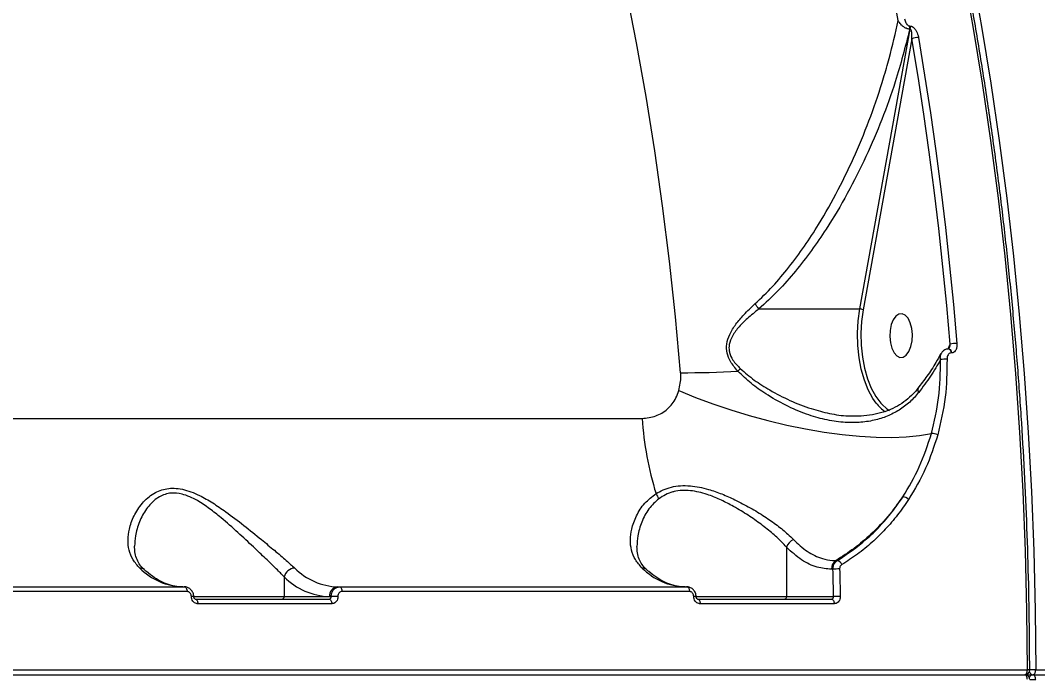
# Model space of a CAD drawing. Header units: millimetres. Extents: x -8327 to 9087, y -6583 to 5996.
# Drawn here: x 5336.9 to 5545.2, y 226.9 to 361.9 of the extents above; entities that cross this region are included whole.
import ezdxf

# ---------------------------------------------------------------- set-up
doc = ezdxf.new("R2010")
doc.units = ezdxf.units.MM
for name, color, linetype in [('DIKOM_ОБЪЕКТ', 7, 'Continuous'), ('DIKOM_РАЗМЕР_ЗОНА', 7, 'Continuous'), ('DIKOM_РАЗМЕР_ОБЪЕКТА', 7, 'Continuous')]:
    doc.layers.add(name, color=color, linetype=linetype)
doc.styles.add('style1', font='arial.ttf', dxfattribs={"width": 0.8})
doc.dimstyles.new('1-50', dxfattribs={"dimtxt": 300, "dimasz": 200, "dimexe": 100, "dimexo": 0, "dimgap": 100, "dimtad": 1, "dimtxsty": 'style1', "dimcen": 200, "dimclrd": 7, "dimclre": 7, "dimclrt": 7, "dimadec": 1, "dimazin": 2, "dimtfac": 1, "dimtmove": 0, "dimatfit": 2, "dimfxl": 0, "dimlwd": 25, "dimlwe": 18, "dimarcsym": 0})

# ---------------------------------------------------------------- blocks, each defined once
blk = doc.blocks.new('*D9')
at = {"layer": 'Defpoints', "color": 0, "transparency": 16777216}
for p in [(7087.37, 843.9), (-4957.59, 227.93), (7087.37, -4838.64)]:
    blk.add_point(p, dxfattribs=at)
at = {"layer": 'DIKOM_РАЗМЕР_ОБЪЕКТА', "color": 7, "lineweight": 18, "transparency": 16777216}
for p, q in [((7087.37, 843.9), (7087.37, -4938.64)), ((-4957.59, 227.93), (-4957.59, -4938.64))]:
    blk.add_line(p, q, dxfattribs=at)
at = {"layer": 'DIKOM_РАЗМЕР_ОБЪЕКТА', "color": 7, "lineweight": 25, "transparency": 16777216}
blk.add_line((-4757.59, -4838.64), (6887.37, -4838.64), dxfattribs=at)
at = {"layer": 'DIKOM_РАЗМЕР_ОБЪЕКТА', "color": 7, "transparency": 16777216}
for points in [[(-4757.59, -4805.31), (-4757.59, -4871.97), (-4957.59, -4838.64)], [(6887.37, -4805.31), (6887.37, -4871.97), (7087.37, -4838.64)]]:
    blk.add_solid(points, dxfattribs=at)
at = {"layer": 'DIKOM_РАЗМЕР_ОБЪЕКТА', "color": 7, "transparency": 16777216, "insert": (4098.94, -4585.47), "char_height": 300, "attachment_point": 5, "style": 'style1'}
blk.add_mtext('12040', dxfattribs=at)
blk = doc.blocks.new('*D12')
at = {"layer": 'Defpoints', "color": 0, "transparency": 16777216}
for p in [(-6501.58, 227.93), (9087.37, 227.93), (9087.37, -6483.3)]:
    blk.add_point(p, dxfattribs=at)
at = {"layer": 'DIKOM_РАЗМЕР_ЗОНА', "color": 7, "lineweight": 18, "transparency": 16777216}
for p, q in [((-6501.58, 227.93), (-6501.58, -6583.3)), ((9087.37, 227.93), (9087.37, -6583.3))]:
    blk.add_line(p, q, dxfattribs=at)
at = {"layer": 'DIKOM_РАЗМЕР_ЗОНА', "color": 7, "lineweight": 25, "transparency": 16777216}
blk.add_line((-6301.58, -6483.3), (8887.37, -6483.3), dxfattribs=at)
at = {"layer": 'DIKOM_РАЗМЕР_ЗОНА', "color": 7, "transparency": 16777216}
for points in [[(-6301.58, -6449.97), (-6301.58, -6516.64), (-6501.58, -6483.3)], [(8887.37, -6449.97), (8887.37, -6516.64), (9087.37, -6483.3)]]:
    blk.add_solid(points, dxfattribs=at)
at = {"layer": 'DIKOM_РАЗМЕР_ЗОНА', "color": 7, "transparency": 16777216, "insert": (2981.2, -6230.13), "char_height": 300, "attachment_point": 5, "style": 'style1'}
blk.add_mtext('15500', dxfattribs=at)

msp = doc.modelspace()

# ---------------------------------------------------------------- linework, layer by layer
at = {"layer": 'DIKOM_ОБЪЕКТ', "color": 7, "linetype": 'Continuous', "lineweight": 15}
for p, q in [((5518.981, 360.781), (5519.085, 360.781)), ((5508.741, 302.845), (5519.082, 360.134)), ((5519.082, 360.134), (5518.978, 360.134)), ((5519.422, 358.129), (5509.413, 302.68)), ((5488.073, 302.845), (5508.741, 302.845)), ((5526.842, 294.644), (5527.271, 295.613)), ((5527.512, 293.832), (5527.431, 293.832)), ((5164.172, 280.431), (5464.181, 280.431)), ((5493.748, 254.03), (5493.748, 243.929)), ((5503.878, 251.326), (5504.161, 251.326)), ((5390.888, 247.979), (5390.888, 243.929)), ((5503.246, 249.542), (5502.938, 249.542)), ((5299.35, 245.929), (5370.495, 245.929)), ((5401.87, 245.929), (5402.21, 245.929)), ((5402.21, 245.929), (5473.355, 245.929)), ((5371.009, 244.969), (5299.864, 244.969)), ((5372.341, 243.929), (5390.888, 243.929)), ((5390.888, 243.929), (5400.156, 243.929)), ((5400.156, 243.929), (5400.516, 243.929)), ((5473.869, 244.969), (5402.725, 244.969)), ((5475.201, 243.929), (5493.748, 243.929)), ((5493.748, 243.929), (5503.376, 243.929)), ((5372.686, 243.428), (5400.115, 243.428)), ((5400.63, 242.463), (5373.201, 242.463)), ((5475.546, 243.428), (5502.975, 243.428)), ((5503.49, 242.463), (5476.061, 242.463)), ((5127.665, 227.928), (5542.534, 227.928)), ((5128.18, 228.931), (5543.049, 228.931)), ((5542.534, 227.928), (5544.248, 227.928)), ((5544.248, 227.928), (5959.117, 227.928)), ((5544.763, 228.931), (5959.632, 228.931))]:
    msp.add_line(p, q, dxfattribs=at)
at = {"layer": 'DIKOM_ОБЪЕКТ', "color": 7, "linetype": 'Continuous', "lineweight": 15, "flags": 128}
for points in [[(5516.617, 361.944), (5515.131, 370.208), (5513.556, 378.411), (5511.893, 386.547), (5510.143, 394.615), (5508.307, 402.61), (5506.385, 410.528), (5504.378, 418.367), (5502.287, 426.123)], [(5543.049, 228.931), (5542.943, 241.118), (5542.654, 253.294), (5542.185, 265.449), (5541.533, 277.572), (5540.701, 289.654), (5539.688, 301.683), (5538.496, 313.65), (5537.125, 325.546), (5535.578, 337.358), (5533.855, 349.079), (5531.957, 360.698), (5529.886, 372.205)], [(5531.6, 372.205), (5533.671, 360.698), (5535.569, 349.079), (5537.292, 337.358), (5538.84, 325.546), (5540.21, 313.65), (5541.402, 301.683), (5542.415, 289.654), (5543.247, 277.572), (5543.899, 265.449), (5544.369, 253.294), (5544.657, 241.118), (5544.763, 228.931)], [(5472.067, 289.776), (5471.005, 301.244), (5469.763, 312.643), (5468.344, 323.964), (5466.746, 335.195), (5464.974, 346.327), (5463.027, 357.348), (5460.908, 368.249)], [(5520.769, 358.44), (5522.023, 350.746), (5523.199, 343.005), (5524.3, 335.223), (5525.323, 327.401), (5526.269, 319.542), (5527.137, 311.649), (5527.926, 303.726), (5528.637, 295.774)], [(5527.271, 295.613), (5526.562, 303.545), (5525.775, 311.45), (5524.909, 319.324), (5523.966, 327.164), (5522.945, 334.968), (5521.847, 342.731), (5520.673, 350.453), (5519.422, 358.129)], [(5512.119, 283.567), (5511.435, 284.531), (5510.483, 286.267), (5509.68, 288.266), (5509.044, 290.48), (5508.59, 292.857), (5508.329, 295.342), (5508.267, 297.874), (5508.406, 300.395), (5508.741, 302.845)], [(5509.413, 302.68), (5509.087, 300.304), (5508.953, 297.859), (5509.013, 295.404), (5509.266, 292.995), (5509.706, 290.689), (5510.323, 288.542), (5511.102, 286.604), (5512.025, 284.921), (5513.069, 283.531), (5513.296, 283.286)], [(5519.197, 295.138), (5519.442, 296.327), (5519.505, 297.602), (5519.38, 298.86), (5519.078, 299.998), (5518.623, 300.925), (5518.051, 301.565), (5517.41, 301.867), (5516.751, 301.806), (5516.128, 301.388), (5515.591, 300.645), (5515.183, 299.638), (5514.938, 298.449), (5514.875, 297.174), (5515, 295.916), (5515.302, 294.778), (5515.757, 293.851), (5516.329, 293.21), (5516.97, 292.908), (5517.629, 292.969), (5518.252, 293.388), (5518.789, 294.131), (5519.197, 295.138)], [(5526.925, 294.675), (5527.063, 294.637), (5527.197, 294.522), (5527.308, 294.339), (5527.388, 294.103), (5527.431, 293.832)], [(5526.992, 294.675), (5526.999, 294.675), (5527.004, 294.675)], [(5527.004, 294.675), (5527.144, 294.637), (5527.277, 294.522), (5527.389, 294.339), (5527.469, 294.103), (5527.512, 293.832)], [(5471.714, 286.134), (5475.095, 284.728), (5478.643, 283.395), (5482.324, 282.15), (5486.101, 281.004), (5489.938, 279.969), (5493.795, 279.055), (5497.635, 278.271), (5501.421, 277.625), (5505.114, 277.123), (5508.679, 276.771), (5512.079, 276.57), (5515.282, 276.525), (5518.256, 276.634), (5520.972, 276.898), (5523.402, 277.313)], [(5520.66, 286.561), (5520.661, 286.562), (5520.67, 286.574)], [(5513.296, 283.286), (5514.212, 282.469), (5514.853, 282.045)], [(5503.376, 243.929), (5503.362, 244.63), (5503.347, 245.332), (5503.332, 246.034), (5503.316, 246.735), (5503.299, 247.437), (5503.282, 248.139), (5503.264, 248.84), (5503.246, 249.542)], [(5504.618, 249.593), (5504.636, 248.89), (5504.654, 248.187), (5504.671, 247.484), (5504.688, 246.78), (5504.703, 246.077), (5504.719, 245.374), (5504.733, 244.67), (5504.748, 243.967)], [(5370.495, 245.929), (5370.592, 245.91), (5370.687, 245.856), (5370.774, 245.768), (5370.851, 245.65), (5370.915, 245.505), (5370.964, 245.339), (5370.996, 245.158), (5371.009, 244.969)], [(5402.21, 245.929), (5402.308, 245.91), (5402.402, 245.856), (5402.49, 245.768), (5402.567, 245.65), (5402.631, 245.505), (5402.679, 245.339), (5402.711, 245.158), (5402.725, 244.969)], [(5473.355, 245.929), (5473.452, 245.91), (5473.547, 245.856), (5473.634, 245.768), (5473.711, 245.65), (5473.776, 245.505), (5473.824, 245.339), (5473.856, 245.158), (5473.869, 244.969)], [(5372.686, 243.428), (5372.784, 243.41), (5372.879, 243.356), (5372.967, 243.267), (5373.044, 243.148), (5373.108, 243.002), (5373.156, 242.835), (5373.188, 242.653), (5373.201, 242.463)], [(5400.115, 243.428), (5400.214, 243.41), (5400.308, 243.356), (5400.396, 243.267), (5400.473, 243.148), (5400.537, 243.002), (5400.586, 242.835), (5400.617, 242.653), (5400.63, 242.463)], [(5475.546, 243.428), (5475.644, 243.41), (5475.739, 243.356), (5475.827, 243.267), (5475.904, 243.148), (5475.968, 243.002), (5476.016, 242.835), (5476.048, 242.653), (5476.061, 242.463)], [(5502.975, 243.428), (5503.074, 243.41), (5503.168, 243.356), (5503.256, 243.267), (5503.333, 243.148), (5503.397, 243.002), (5503.446, 242.835), (5503.477, 242.653), (5503.49, 242.463)], [(5542.534, 227.928), (5542.634, 227.948), (5542.731, 228.005), (5542.82, 228.098), (5542.899, 228.222), (5542.962, 228.374), (5543.01, 228.547), (5543.039, 228.735), (5543.049, 228.931)], [(5543.049, 226.926), (5543.039, 227.122), (5543.01, 227.31), (5542.962, 227.483), (5542.899, 227.635), (5542.82, 227.759), (5542.731, 227.852), (5542.634, 227.909), (5542.534, 227.928)], [(5544.248, 227.928), (5544.349, 227.948), (5544.445, 228.005), (5544.535, 228.098), (5544.613, 228.222), (5544.677, 228.374), (5544.724, 228.547), (5544.753, 228.735), (5544.763, 228.931)], [(5544.763, 226.926), (5544.753, 227.122), (5544.724, 227.31), (5544.677, 227.483), (5544.613, 227.635), (5544.535, 227.759), (5544.445, 227.852), (5544.349, 227.909), (5544.248, 227.928)]]:
    msp.add_lwpolyline(points, dxfattribs=at)
at = {"layer": 'DIKOM_ОБЪЕКТ', "color": 7, "linetype": 'Continuous', "lineweight": 15}
for centre, radius, start, end in [((5517.116, 360.464), 1.891, 349.9394, 9.63834), ((5517.22, 360.464), 1.891, 349.9394, 9.63834), ((5520.737, 355.506), 2.935, 89.36773, 116.61483), ((5480.319, 297.671), 9.322, 33.71345, 41.62355), ((5508.756, 301.458), 1.387, 61.72555, 90.61855), ((5528.593, 290.293), 5.481, 89.53883, 103.95223), ((5526.223, 287.775), 4.777, 85.32223, 101.35983), ((5471.641, 517.527), 227.752, 270.10713, 273.0544), ((5460.129, 314.013), 33.631, 314.67857, 315.90962), ((5521.405, 286.282), 0.795, 159.47806, 221.96973), ((5518.727, 288.646), 8.334, 217.54306, 234.95528), ((5531.537, 284.889), 67.503, 183.78702, 197.11646), ((5523.54, 274.608), 2.708, 64.71532, 92.9266), ((5464.788, 263.108), 2.943, 17.17422, 40.57959), ((5517.399, 262.484), 1.894, 45.10076, 85.18174), ((5496.168, 253.305), 2.527, 113.79153, 163.30805), ((5504.993, 249.598), 2.057, 122.8625, 181.5783), ((5503.83, 250.066), 1.303, 18.88914, 75.28162), ((5370.629, 259.042), 13.122, 224.8589, 267.92782), ((5361.361, 248.466), 1.32, 48.37784, 91.44703), ((5393.195, 247.416), 2.375, 93.66737, 166.28921), ((5400.654, 257.696), 13.777, 224.85775, 267.9299), ((5402.345, 259.043), 13.123, 224.86109, 267.9279), ((5464.224, 248.474), 1.312, 48.24164, 91.58323), ((5473.489, 259.042), 13.122, 224.85981, 267.92691), ((5504.569, 232.622), 16.971, 89.83705, 94.47155), ((5402.025, 244.061), 1.873, 94.72839, 184.07099), ((5372.035, 241.457), 2.514, 82.29374, 93.38158), ((5390.42, 243.896), 0.469, 274.79351, 3.99265), ((5401.84, 221.029), 22.938, 89.87975, 93.30833), ((5474.896, 241.492), 2.479, 82.21915, 93.45193), ((5493.28, 243.896), 0.469, 274.7589, 4.02726), ((5504.7, 221.017), 22.949, 89.88063, 93.30746), ((5542.534, 228.928), 1, 270, 0.07043), ((5542.534, 226.928), 1, 16.56023, 90), ((5543.203, 192.203), 36.729, 89.48442, 90.24093), ((5544.704, -131.752), 360.682, 89.99061, 90.20854), ((5544.289, 228.797), 0.87, 196.92596, 267.31152), ((5544.289, 227.06), 0.87, 92.6905, 163.07202), ((5542.534, 226.928), 1, 359.92957, 16.56023), ((5544.792, 655.348), 428.422, 269.83168, 269.99608)]:
    msp.add_arc(centre, radius, start, end, dxfattribs=at)
for points, knots in [([(5543.534, 228.93), (5543.527, 230.95), (5543.506, 236.81), (5543.348, 246.505), (5543.006, 258.003), (5542.499, 269.48), (5541.831, 280.925), (5541.001, 292.33), (5540.01, 303.687), (5538.859, 314.986), (5537.548, 326.221), (5536.079, 337.382), (5534.453, 348.46), (5532.671, 359.448), (5530.734, 370.337), (5528.643, 381.119), (5526.402, 391.787), (5524.009, 402.331), (5521.469, 412.744), (5518.782, 423.018), (5515.951, 433.146), (5512.977, 443.12), (5509.864, 452.932), (5506.612, 462.575), (5503.225, 472.042), (5499.706, 481.325), (5496.056, 490.418), (5492.278, 499.314), (5488.376, 508.007), (5484.352, 516.488), (5480.21, 524.754), (5475.95, 532.795), (5471.579, 540.609), (5467.098, 548.187), (5462.511, 555.524), (5457.821, 562.615), (5453.033, 569.455), (5448.148, 576.037), (5443.171, 582.358), (5438.106, 588.413), (5432.957, 594.196), (5427.727, 599.703), (5422.42, 604.93), (5417.041, 609.874), (5411.592, 614.529), (5406.08, 618.894), (5400.507, 622.963), (5394.877, 626.734), (5389.198, 630.209), (5383.468, 633.361), (5378.849, 635.7), (5376.129, 636.877), (5375.346, 637.215)], [0, 0, 0, 0, 0.010755, 0.031188, 0.0516214, 0.072055, 0.0924886, 0.1129222, 0.1333561, 0.15379, 0.1742242, 0.1946585, 0.2150931, 0.2355279, 0.2559631, 0.2763985, 0.2968343, 0.3172704, 0.3377069, 0.3581439, 0.3785814, 0.3990192, 0.4194576, 0.4398964, 0.460336, 0.4807759, 0.5012167, 0.5216578, 0.5420995, 0.5625418, 0.5829847, 0.6034285, 0.6238724, 0.6443171, 0.6647619, 0.6852074, 0.705653, 0.7260989, 0.7465444, 0.7669899, 0.7874346, 0.8078782, 0.8283208, 0.8487614, 0.8692005, 0.8896362, 0.9100692, 0.9304987, 0.9509233, 0.9713434, 0.9917581, 1, 1, 1, 1]), ([(5487.287, 303.863), (5488.513, 305.039), (5490.967, 307.392), (5494.308, 311.397), (5497.443, 315.646), (5500.864, 320.926), (5504.414, 327.233), (5507.958, 334.658), (5511.058, 342.313), (5513.255, 348.864), (5515.151, 355.408), (5516.034, 359.346), (5516.617, 361.944)], [0, 0, 0, 0, 0.0776012, 0.1552621, 0.2354691, 0.3156948, 0.4385181, 0.5613733, 0.6872826, 0.813199, 0.876762, 1, 1, 1, 1]), ([(5518.978, 360.134), (5518.87, 360.144), (5518.632, 360.165), (5518.207, 360.309), (5517.727, 360.577), (5517.195, 361.029), (5516.822, 361.513), (5516.664, 361.845), (5516.617, 361.944)], [0, 0, 0, 0, 0.1137903, 0.2493504, 0.4227632, 0.6135216, 0.8848381, 1, 1, 1, 1]), ([(5517.924, 362.24), (5517.991, 361.97), (5518.089, 361.576), (5518.373, 361.133), (5518.595, 360.914), (5518.805, 360.799), (5518.926, 360.786), (5518.981, 360.781)], [0, 0, 0, 0, 0.4300582, 0.6258608, 0.7881312, 0.9053467, 1, 1, 1, 1]), ([(5519.085, 360.781), (5519.171, 360.772), (5519.363, 360.752), (5519.695, 360.565), (5520.058, 360.206), (5520.476, 359.536), (5520.685, 358.906), (5520.761, 358.486), (5520.769, 358.44)], [0, 0, 0, 0, 0.09338808, 0.208801, 0.37210504, 0.5793401, 0.95365001, 1, 1, 1, 1]), ([(5518.978, 360.134), (5518.052, 356.532), (5516.454, 350.319), (5513.317, 341.629), (5510.067, 333.978), (5506.283, 326.446), (5502.48, 320.034), (5498.879, 314.764), (5495.603, 310.532), (5492.05, 306.469), (5489.398, 304.053), (5488.073, 302.845)], [0, 0, 0, 0, 0.1721643, 0.2969465, 0.4217214, 0.5495785, 0.6773936, 0.75695, 0.8364874, 0.9182775, 1, 1, 1, 1]), ([(5519.422, 358.129), (5519.428, 358.485), (5519.437, 359), (5519.357, 359.612), (5519.276, 359.919), (5519.194, 360.075), (5519.127, 360.127), (5519.097, 360.132), (5519.082, 360.134)], [0, 0, 0, 0, 0.4959002, 0.719775, 0.8702674, 0.9509715, 0.9759744, 1, 1, 1, 1]), ([(5483.776, 290.099), (5483.237, 290.738), (5482.298, 291.85), (5481.481, 293.797), (5481.395, 295.768), (5482.088, 297.802), (5483.363, 299.775), (5485.123, 301.836), (5486.517, 303.141), (5487.287, 303.863)], [0, 0, 0, 0, 0.149123, 0.259639, 0.3716716, 0.4987824, 0.6508233, 0.8069605, 1, 1, 1, 1]), ([(5488.073, 302.845), (5487.276, 302.202), (5485.855, 301.055), (5484.004, 299.242), (5482.673, 297.493), (5481.95, 295.773), (5481.933, 294.562), (5482.16, 293.477), (5482.803, 292.128), (5483.739, 291.171), (5484.285, 290.613)], [0, 0, 0, 0, 0.2010602, 0.358391, 0.5149377, 0.638498, 0.7217746, 0.7449558, 0.8512625, 1, 1, 1, 1]), ([(5528.637, 295.774), (5528.64, 295.523), (5528.645, 295.047), (5528.436, 294.453), (5528.139, 294.064), (5527.821, 293.863), (5527.606, 293.842), (5527.512, 293.832)], [0, 0, 0, 0, 0.27919701, 0.52947837, 0.72167817, 0.87948078, 1, 1, 1, 1]), ([(5525.334, 293.694), (5525.003, 293.083), (5524.164, 291.538), (5522.599, 289.153), (5521.263, 287.415), (5520.625, 286.583)], [0, 0, 0, 0, 0.2543235, 0.6434817, 1, 1, 1, 1]), ([(5526.925, 294.653), (5526.759, 294.647), (5526.403, 294.634), (5525.927, 294.353), (5525.583, 294.025), (5525.463, 293.769), (5525.423, 293.683)], [0, 0, 0, 0, 0.2586235, 0.5544763, 0.8509253, 1, 1, 1, 1]), ([(5527.431, 293.832), (5527.378, 293.828), (5527.241, 293.816), (5527.023, 293.695), (5526.8, 293.432), (5526.636, 293.029), (5526.62, 292.702), (5526.612, 292.536)], [0, 0, 0, 0, 0.10102857, 0.2613821, 0.46068734, 0.72654005, 1, 1, 1, 1]), ([(5527.034, 294.821), (5527.03, 294.807), (5527.009, 294.744), (5526.96, 294.683), (5526.926, 294.652), (5526.939, 294.66), (5526.946, 294.664)], [0, 0, 0, 0, 0.0964169, 0.4272873, 0.7125894, 1, 1, 1, 1]), ([(5527.032, 294.822), (5527.075, 294.921), (5527.185, 295.179), (5527.238, 295.448), (5527.271, 295.613)], [0, 0, 0, 0, 0.3857522, 1, 1, 1, 1]), ([(5525.282, 292.458), (5524.629, 291.329), (5523.317, 289.059), (5521.651, 286.857), (5520.814, 285.75)], [0, 0, 0, 0, 0.4974146, 1, 1, 1, 1]), ([(5523.402, 277.313), (5523.987, 279.744), (5525.173, 284.668), (5525.245, 289.84), (5525.282, 292.458)], [0, 0, 0, 0, 0.4938193, 1, 1, 1, 1]), ([(5526.612, 292.536), (5526.578, 289.926), (5526.51, 284.641), (5525.306, 279.605), (5524.697, 277.057)], [0, 0, 0, 0, 0.493873, 1, 1, 1, 1]), ([(5525.282, 292.458), (5525.247, 292.696), (5525.182, 293.14), (5525.334, 293.497), (5525.405, 293.662)], [0, 0, 0, 0, 0.5355776, 1, 1, 1, 1]), ([(5471.714, 286.134), (5471.916, 287.115), (5472.14, 288.198), (5472.092, 289.44), (5472.075, 289.662), (5472.067, 289.776)], [0, 0, 0, 0, 0.8217511, 0.9078649, 1, 1, 1, 1]), ([(5520.814, 285.75), (5520.22, 285.069), (5519.015, 283.686), (5516.821, 282.071), (5514.371, 280.814), (5511.611, 279.949), (5508.578, 279.517), (5505.195, 279.557), (5501.58, 280.122), (5497.637, 281.281), (5493.546, 283.039), (5489.768, 285.22), (5486.446, 287.552), (5484.67, 289.246), (5483.776, 290.099)], [0, 0, 0, 0, 0.0667276, 0.1352468, 0.2049067, 0.2761783, 0.3547291, 0.4350121, 0.5258153, 0.6185718, 0.7247419, 0.8332622, 0.9160239, 1, 1, 1, 1]), ([(5484.285, 290.613), (5485.221, 289.815), (5487.11, 288.205), (5490.541, 286.054), (5494.435, 284.032), (5498.555, 282.425), (5502.553, 281.388), (5505.618, 280.9), (5507.397, 280.931), (5507.92, 280.94)], [0, 0, 0, 0, 0.1394893, 0.2812528, 0.4569987, 0.6360748, 0.7850278, 0.9367505, 1, 1, 1, 1]), ([(5464.181, 280.431), (5465.128, 280.528), (5467.005, 280.72), (5469.424, 282.236), (5470.998, 284.161), (5471.526, 285.615), (5471.714, 286.134)], [0, 0, 0, 0, 0.2885642, 0.5716403, 0.8470345, 1, 1, 1, 1]), ([(5520.645, 286.598), (5520.443, 286.334), (5519.824, 285.52), (5518.569, 284.379), (5516.905, 283.174), (5515.028, 282.214), (5512.976, 281.485), (5510.756, 281.048), (5509.053, 280.862), (5508.088, 280.903), (5507.924, 280.91)], [0, 0, 0, 0, 0.0667452, 0.2054313, 0.3488458, 0.4966032, 0.6491007, 0.8061985, 0.9672603, 1, 1, 1, 1]), ([(5517.558, 264.371), (5518.752, 266.362), (5521.167, 270.392), (5522.651, 274.988), (5523.402, 277.313)], [0, 0, 0, 0, 0.4941682, 1, 1, 1, 1]), ([(5524.697, 277.057), (5523.951, 274.734), (5522.442, 270.035), (5519.981, 265.912), (5518.736, 263.826)], [0, 0, 0, 0, 0.4941672, 1, 1, 1, 1]), ([(5467.023, 265.022), (5467.494, 265.292), (5468.447, 265.837), (5470.133, 266.395), (5472.012, 266.688), (5474.554, 266.657), (5477.454, 266.056), (5480.518, 264.977), (5483.399, 263.698), (5486.367, 262.13), (5489.275, 260.354), (5491.878, 258.524), (5493.825, 256.938), (5494.785, 255.979), (5495.149, 255.617)], [0, 0, 0, 0, 0.0603652, 0.1220428, 0.1825781, 0.2452033, 0.3548633, 0.4358146, 0.5190996, 0.6213385, 0.7265968, 0.8297169, 0.9355796, 1, 1, 1, 1]), ([(5361.328, 249.786), (5360.827, 250.331), (5359.807, 251.44), (5359.065, 253.413), (5358.83, 255.542), (5359.131, 257.91), (5360.05, 260.488), (5361.693, 263.058), (5363.949, 265.102), (5366.337, 266.048), (5368.395, 266.178), (5370.059, 265.962), (5371.798, 265.441), (5373.89, 264.525), (5376.291, 263.141), (5379.337, 261.058), (5382.693, 258.492), (5386.026, 255.791), (5388.937, 253.365), (5391.275, 251.377), (5392.489, 250.285), (5393.043, 249.786)], [0, 0, 0, 0, 0.0545836, 0.1110312, 0.1659463, 0.2220131, 0.289074, 0.3579613, 0.4226721, 0.4774042, 0.5047514, 0.533098, 0.5623557, 0.5923817, 0.6398922, 0.6885844, 0.759285, 0.8320622, 0.8901633, 0.9498688, 1, 1, 1, 1]), ([(5390.888, 247.979), (5390.37, 248.503), (5389.248, 249.639), (5387.1, 251.72), (5384.471, 254.233), (5381.424, 257.078), (5378.412, 259.752), (5375.628, 261.967), (5373.484, 263.418), (5371.574, 264.403), (5369.743, 265.057), (5368.222, 265.201), (5366.882, 265.01), (5365.867, 264.684), (5364.247, 263.738), (5362.559, 261.902), (5361.155, 259.223), (5360.372, 256.597), (5360.294, 254.957), (5360.261, 254.259)], [0, 0, 0, 0, 0.0614343, 0.1331454, 0.2068021, 0.2939314, 0.3833564, 0.4406235, 0.4990547, 0.5330397, 0.567942, 0.6179008, 0.6312115, 0.6623776, 0.6945889, 0.7715355, 0.8535156, 0.93775, 1, 1, 1, 1]), ([(5464.188, 249.786), (5463.681, 250.341), (5462.666, 251.453), (5461.92, 253.43), (5461.691, 255.551), (5461.994, 257.931), (5462.922, 260.496), (5464.513, 263.092), (5466.206, 264.394), (5467.023, 265.022)], [0, 0, 0, 0, 0.1316559, 0.2634859, 0.3951389, 0.5268713, 0.688298, 0.8495334, 1, 1, 1, 1]), ([(5493.748, 254.03), (5493.406, 254.41), (5492.515, 255.399), (5490.694, 257.059), (5488.284, 258.96), (5485.549, 260.84), (5482.807, 262.479), (5480.096, 263.849), (5477.26, 265), (5474.602, 265.646), (5472.326, 265.713), (5471.158, 265.541), (5470.019, 265.248), (5468.905, 264.832), (5468.039, 264.264), (5467.6, 263.977)], [0, 0, 0, 0, 0.0653864, 0.1703663, 0.2779379, 0.3818151, 0.4884118, 0.569568, 0.6527987, 0.7604191, 0.8151546, 0.8718827, 0.8800459, 0.9392002, 1, 1, 1, 1]), ([(5467.6, 263.977), (5466.878, 263.313), (5465.36, 261.917), (5464.015, 259.206), (5463.226, 256.569), (5463.151, 254.923), (5463.118, 254.208)], [0, 0, 0, 0, 0.2469056, 0.5188362, 0.7911448, 1, 1, 1, 1]), ([(5517.558, 264.371), (5516.56, 263), (5514.551, 260.241), (5511.165, 256.748), (5507.614, 253.716), (5505.127, 252.125), (5503.878, 251.326)], [0, 0, 0, 0, 0.2598558, 0.5228376, 0.7602256, 1, 1, 1, 1]), ([(5504.161, 251.326), (5506.185, 252.687), (5509.252, 254.748), (5512.85, 258.295), (5515.372, 261.193), (5516.837, 263.322), (5517.558, 264.371)], [0, 0, 0, 0, 0.3951716, 0.5986697, 0.802171, 1, 1, 1, 1]), ([(5518.736, 263.826), (5517.999, 262.753), (5516.525, 260.609), (5514.007, 257.692), (5511.26, 255), (5508.289, 252.554), (5506.138, 251.176), (5505.063, 250.487)], [0, 0, 0, 0, 0.19783469, 0.39550525, 0.59317275, 0.79657997, 1, 1, 1, 1]), ([(5362.269, 249.459), (5362.154, 249.557), (5361.708, 249.933), (5361.157, 250.704), (5360.599, 251.811), (5360.281, 252.998), (5360.274, 253.873), (5360.27, 254.256)], [0, 0, 0, 0, 0.0752297, 0.2906211, 0.534246, 0.7957414, 1, 1, 1, 1]), ([(5465.121, 249.457), (5465.055, 249.51), (5464.652, 249.835), (5464.127, 250.542), (5463.53, 251.62), (5463.167, 252.84), (5463.134, 253.769), (5463.118, 254.217)], [0, 0, 0, 0, 0.0416979, 0.2554001, 0.4971337, 0.75755, 1, 1, 1, 1]), ([(5495.149, 255.617), (5496.082, 254.749), (5497.978, 252.987), (5500.707, 251.751), (5502.697, 251.355), (5503.629, 251.332), (5503.878, 251.326)], [0, 0, 0, 0, 0.3414881, 0.6929905, 0.9180086, 1, 1, 1, 1]), ([(5502.938, 249.542), (5501.959, 249.629), (5499.893, 249.813), (5496.764, 251.272), (5494.763, 253.102), (5493.748, 254.03)], [0, 0, 0, 0, 0.3069671, 0.6484702, 1, 1, 1, 1]), ([(5503.246, 249.542), (5503.247, 249.601), (5503.249, 249.885), (5503.361, 250.384), (5503.676, 250.961), (5504, 251.204), (5504.161, 251.326)], [0, 0, 0, 0, 0.0818982, 0.38803, 0.6940285, 1, 1, 1, 1]), ([(5505.063, 250.487), (5504.983, 250.426), (5504.823, 250.305), (5504.669, 250.015), (5504.617, 249.765), (5504.617, 249.623), (5504.618, 249.593)], [0, 0, 0, 0, 0.3055625, 0.6115684, 0.9180348, 1, 1, 1, 1]), ([(5370.155, 245.929), (5369.885, 245.936), (5369.05, 245.958), (5367.652, 246.221), (5365.967, 246.84), (5364.311, 247.77), (5363.073, 248.701), (5362.393, 249.313), (5362.241, 249.45)], [0, 0, 0, 0, 0.1027257, 0.318183, 0.5309193, 0.7384687, 0.9414996, 1, 1, 1, 1]), ([(5473.015, 245.929), (5472.745, 245.936), (5471.91, 245.958), (5470.512, 246.221), (5468.827, 246.84), (5467.171, 247.77), (5465.933, 248.701), (5465.253, 249.313), (5465.101, 249.45)], [0, 0, 0, 0, 0.1027251, 0.3181872, 0.5309165, 0.7384647, 0.9414945, 1, 1, 1, 1]), ([(5372.358, 243.948), (5372.36, 244.006), (5372.375, 244.32), (5372.18, 244.889), (5371.729, 245.499), (5371.116, 245.846), (5370.623, 245.972), (5370.37, 245.911), (5370.327, 245.901)], [0, 0, 0, 0, 0.0539303, 0.2916946, 0.5387191, 0.7514289, 0.9573317, 1, 1, 1, 1]), ([(5400.516, 243.929), (5400.523, 244.076), (5400.54, 244.449), (5400.741, 245.011), (5401.123, 245.518), (5401.633, 245.862), (5402.017, 245.906), (5402.21, 245.929)], [0, 0, 0, 0, 0.1417233, 0.3564414, 0.5709175, 0.7855517, 1, 1, 1, 1]), ([(5475.218, 243.948), (5475.22, 244.006), (5475.235, 244.32), (5475.04, 244.889), (5474.589, 245.499), (5473.976, 245.846), (5473.484, 245.972), (5473.23, 245.911), (5473.187, 245.901)], [0, 0, 0, 0, 0.0539293, 0.2916942, 0.5387192, 0.7514295, 0.9571915, 1, 1, 1, 1]), ([(5371.887, 243.967), (5371.875, 244.079), (5371.852, 244.305), (5371.698, 244.606), (5371.475, 244.832), (5371.232, 244.952), (5371.072, 244.964), (5371.009, 244.969)], [0, 0, 0, 0, 0.2151273, 0.4300893, 0.6450764, 0.8595686, 1, 1, 1, 1]), ([(5373.201, 242.463), (5373.106, 242.47), (5372.867, 242.489), (5372.502, 242.669), (5372.17, 243.009), (5371.939, 243.459), (5371.904, 243.798), (5371.887, 243.967)], [0, 0, 0, 0, 0.140691, 0.35517989, 0.569833, 0.7848624, 1, 1, 1, 1]), ([(5372.66, 243.442), (5372.643, 243.441), (5372.614, 243.44), (5372.513, 243.527), (5372.435, 243.649), (5372.383, 243.803), (5372.367, 243.952), (5372.376, 244.038), (5372.38, 244.069)], [0, 0, 0, 0, 0.2754787, 0.4590548, 0.6094691, 0.762211, 0.9132917, 1, 1, 1, 1]), ([(5400.115, 243.428), (5400.163, 243.434), (5400.259, 243.445), (5400.383, 243.531), (5400.473, 243.658), (5400.516, 243.799), (5400.516, 243.892), (5400.516, 243.929)], [0, 0, 0, 0, 0.2138846, 0.4282791, 0.6428304, 0.8578661, 1, 1, 1, 1]), ([(5401.888, 243.967), (5401.884, 243.856), (5401.873, 243.576), (5401.727, 243.153), (5401.443, 242.772), (5401.063, 242.513), (5400.774, 242.48), (5400.63, 242.463)], [0, 0, 0, 0, 0.1418347, 0.35670568, 0.57123695, 0.78573261, 1, 1, 1, 1]), ([(5402.725, 244.969), (5402.628, 244.958), (5402.436, 244.936), (5402.183, 244.763), (5401.994, 244.509), (5401.897, 244.227), (5401.891, 244.041), (5401.888, 243.967)], [0, 0, 0, 0, 0.2144427, 0.428644, 0.6432781, 0.8580985, 1, 1, 1, 1]), ([(5474.747, 243.967), (5474.735, 244.079), (5474.711, 244.305), (5474.558, 244.605), (5474.335, 244.832), (5474.092, 244.952), (5473.932, 244.964), (5473.869, 244.969)], [0, 0, 0, 0, 0.2151585, 0.4300852, 0.6448822, 0.8593207, 1, 1, 1, 1]), ([(5476.061, 242.463), (5475.966, 242.47), (5475.727, 242.489), (5475.363, 242.669), (5475.03, 243.009), (5474.799, 243.459), (5474.764, 243.798), (5474.747, 243.967)], [0, 0, 0, 0, 0.1406999, 0.35504, 0.5698389, 0.7848819, 1, 1, 1, 1]), ([(5475.52, 243.442), (5475.503, 243.441), (5475.474, 243.44), (5475.373, 243.527), (5475.295, 243.649), (5475.243, 243.803), (5475.227, 243.952), (5475.236, 244.038), (5475.24, 244.069)], [0, 0, 0, 0, 0.2755603, 0.4589484, 0.6095266, 0.7622563, 0.9133215, 1, 1, 1, 1]), ([(5502.975, 243.428), (5503.023, 243.434), (5503.119, 243.445), (5503.243, 243.531), (5503.333, 243.658), (5503.376, 243.799), (5503.376, 243.892), (5503.376, 243.929)], [0, 0, 0, 0, 0.213813, 0.4282153, 0.6427744, 0.8578609, 1, 1, 1, 1]), ([(5504.748, 243.967), (5504.744, 243.856), (5504.733, 243.576), (5504.587, 243.153), (5504.303, 242.772), (5503.923, 242.513), (5503.635, 242.48), (5503.49, 242.463)], [0, 0, 0, 0, 0.1418547, 0.3567445, 0.5713245, 0.7856764, 1, 1, 1, 1])]:
    msp.add_open_spline(points, degree=3, knots=knots, dxfattribs=at)

# ---------------------------------------------------------------- dimensions: what is measured, and where the dimension line sits
at = {"layer": 'DIKOM_РАЗМЕР_ЗОНА'}
dim = msp.add_linear_dim(base=(9087.366, -6483.303), p1=(-6501.585, 227.929), p2=(9087.366, 227.928), text='15500', dimstyle='1-50', dxfattribs=at)
dim.commit()
dim.dimension.update_dxf_attribs({"geometry": '*D12', "text_midpoint": (2981.198, -6483.303), "dimtype": 160})
at = {"layer": 'DIKOM_РАЗМЕР_ОБЪЕКТА'}
dim = msp.add_linear_dim(base=(7087.366, -4838.641), p1=(-4957.594, 227.929), p2=(7087.366, 843.902), text='12040', dimstyle='1-50', dxfattribs=at)
dim.commit()
dim.dimension.update_dxf_attribs({"geometry": '*D9', "text_midpoint": (4098.945, -4838.641), "dimtype": 160})

doc.saveas('drawing.dxf')
